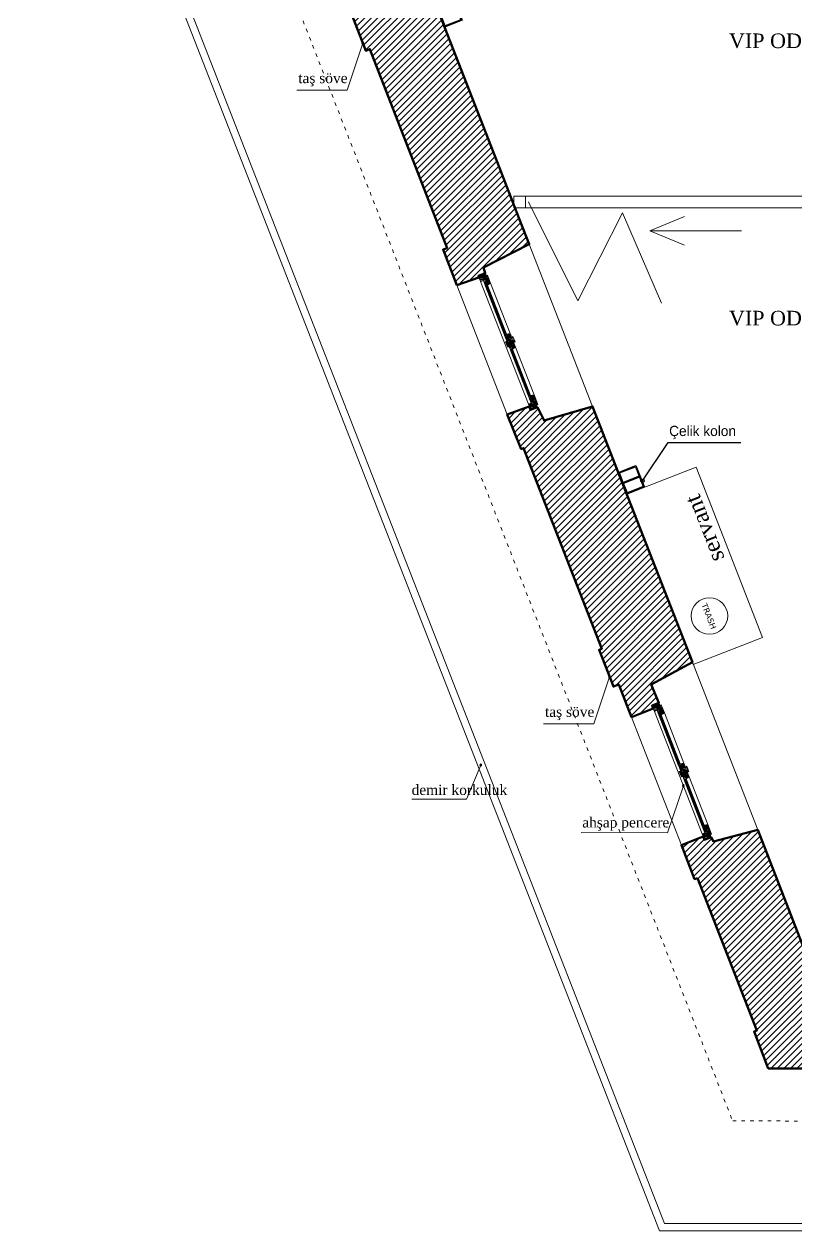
# Model space of a CAD drawing. Header units: millimetres. Extents: x 4980 to 19099, y 3891 to 5773.
# Drawn here: x 15353 to 15881, y 4131 to 4957 of the extents above; entities that cross this region are included whole.
import ezdxf

# ---------------------------------------------------------------- set-up
doc = ezdxf.new("R2010")
doc.units = ezdxf.units.MM
doc.linetypes.add('ACAD_ISO03W100', pattern=[30, 12, -18])
for name, color, linetype, lineweight in [('a 2', 132, 'Continuous', 20), ('a ahşap tarama', 46, 'Continuous', 0), ('a duvar', 84, 'Continuous', 50), ('a pencere 0', 252, 'Continuous', 0), ('a pencere cam', 121, 'Continuous', 0), ('a pencere doğrama', 41, 'Continuous', 20), ('G 000', 251, 'Continuous', 0), ('no3_ahşap gorunus on kalın', 34, 'Continuous', 20), ('no3_duvar tarama', 253, 'Continuous', 9), ('no3_yazı tefriş', 152, 'Continuous', 15), ('PLAN YAZI', 4, 'Continuous', 9)]:
    doc.layers.add(name, color=color, linetype=linetype, lineweight=lineweight)
doc.layers.add('a yazı', color=30, linetype='Continuous')
for name, color, linetype, lineweight, true_color in [('no3_ahsap gorunus on ince_Stift_Nr__34', 7, 'Continuous', 20, 0x7e3e00), ('no3_yazi duvar_Stift_Nr__152', 7, 'Continuous', 20, 0x0051a4), ('no3_yazi tefris_Stift_Nr__152', 7, 'Continuous', 20, 0x0051a4)]:
    doc.layers.add(name, color=color, linetype=linetype, lineweight=lineweight, true_color=true_color)
doc.styles.add('ERSTELLTER_STIL_2', font='verdana.ttf')
doc.styles.add('ERSTELLTER_STIL_4', font='georgia.ttf')
doc.styles.get("Standard").update_dxf_attribs({"font": 'stylu.ttf', "height": 10})
doc.styles.add('Ölçü50', font='georgia.ttf', dxfattribs={"width": 0.7})
pattern_1 = [(45, (80283.5875, 25655.133), (-2.24506403, 2.24506403), [])]
pattern_2 = [(291.274586, (16896.797, 23266.331), (6.473451, -2.8450716), [0.25, -4.75]), (21.274586, (16899.1533, 23265.102), (2.8450716, 6.473451), [0.5, -4.5]), (336.274586, (16898.3246, 23265.8526), (4.6592613, 1.8141897), [0.3535, -1.0605, 0.3535, -0.707, 2.475, -2.1215678]), (336.274586, (16896.4733, 23266.4732), (4.6592613, 1.8141897), [0.35355, -0.7071, 0.35355, -5.6568678]), (336.274586, (16897.574, 23265.024), (4.6592613, 1.8141897), [0.35355, -6.7175178]), (336.274586, (16897.5226, 23264.4673), (4.6592613, 1.8141897), [0.35355, -6.7175178]), (336.274586, (16897.7164, 23265.3476), (4.6592613, 1.8141897), [0.35355, -6.7175178]), (336.274586, (16897.8587, 23265.6712), (4.6592613, 1.8141897), [0.7071, -6.3639678]), (336.274586, (16901.8067, 23265.867), (4.6592613, 1.8141897), [0.7071, -6.3639678]), (336.274586, (16897.9102, 23266.228), (4.6592613, 1.8141897), [1.4142, -5.6568678]), (336.274586, (16898.0525, 23266.5515), (4.6592613, 1.8141897), [1.4142, -5.6568678]), (336.274586, (16900.6295, 23264.0673), (4.6592613, 1.8141897), [1.4142, -5.6568678]), (336.274586, (16898.4277, 23266.966), (4.6592613, 1.8141897), [1.06066, -6.0104078]), (336.274586, (16898.7637, 23268.17), (4.6592613, 1.8141897), [1.06066, -6.0104078]), (336.274586, (16898.4792, 23267.5226), (4.6592613, 1.8141897), [1.06066, -6.0104078]), (336.274586, (16901.0562, 23265.0383), (4.6592613, 1.8141897), [1.767767, -5.3033008]), (336.274586, (16901.1078, 23265.595), (4.6592613, 1.8141897), [1.767767, -5.3033008]), (336.274586, (16900.1244, 23264.6755), (4.6592613, 1.8141897), [2.4748737, -4.5961941]), (317.839637, (16897.4443, 23266.0464), (1.8141897, -4.65926128), [0.559017, -10.6213229]), (317.839637, (16899.205, 23265.6589), (1.8141897, -4.65926128), [0.559017, -10.6213229]), (317.839637, (16898.6483, 23265.7104), (1.8141897, -4.65926128), [0.559017, -10.6213229]), (317.839637, (16896.8876, 23266.098), (1.8141897, -4.65926128), [1.118034, -10.0623059]), (317.839637, (16899.3471, 23265.9825), (1.8141897, -4.65926128), [1.677051, -9.5032889]), (317.839637, (16899.3987, 23266.5392), (1.8141897, -4.65926128), [2.236068, -8.9442719]), (317.839637, (16899.4502, 23267.0958), (1.8141897, -4.65926128), [2.236068, -8.9442719]), (317.839637, (16900.5759, 23268.339), (1.8141897, -4.65926128), [2.236068, -8.9442719]), (317.839637, (16900.11, 23268.1575), (1.8141897, -4.65926128), [2.795085, -8.3852549]), (317.839637, (16899.7347, 23267.7431), (1.8141897, -4.65926128), [2.795085, -8.3852549]), (354.709535, (16898.506, 23265.3867), (4.65926129, 1.8141897), [0.559017, -10.6213229]), (354.709535, (16897.768, 23265.9042), (4.65926129, 1.8141897), [0.559017, -10.6213229]), (354.709535, (16896.797, 23266.331), (4.65926129, 1.8141897), [1.118034, -10.0623059]), (354.709535, (16898.04, 23265.2053), (4.65926129, 1.8141897), [1.118034, -10.0623059]), (354.709535, (16896.3825, 23266.7062), (4.65926129, 1.8141897), [1.677051, -9.5032889]), (354.709535, (16896.2011, 23267.172), (4.65926129, 1.8141897), [2.236068, -8.9442719]), (354.709535, (16898.0669, 23263.0695), (4.65926129, 1.8141897), [2.236068, -8.9442719]), (354.709535, (16897.8978, 23264.8816), (4.65926129, 1.8141897), [2.236068, -8.9442719]), (354.709535, (16897.7947, 23263.7684), (4.65926129, 1.8141897), [2.795085, -8.3852549]), (354.709535, (16897.8463, 23264.325), (4.65926129, 1.8141897), [2.795085, -8.3852549])]
pattern_3 = [(291.274586, (17997.3483, 20013.986), (6.473451, -2.8450716), [0.25, -4.75]), (21.274586, (17999.705, 20012.7573), (2.8450716, 6.473451), [0.5, -4.5]), (336.274586, (17998.876, 20013.5077), (4.6592613, 1.8141897), [0.3535, -1.0605, 0.3535, -0.707, 2.475, -2.1215678]), (336.274586, (17997.0247, 20014.1283), (4.6592613, 1.8141897), [0.35355, -0.7071, 0.35355, -5.6568678]), (336.274586, (17998.1256, 20012.679), (4.6592613, 1.8141897), [0.35355, -6.7175178]), (336.274586, (17998.074, 20012.1223), (4.6592613, 1.8141897), [0.35355, -6.7175178]), (336.274586, (17998.2678, 20013.0027), (4.6592613, 1.8141897), [0.35355, -6.7175178]), (336.274586, (17998.41, 20013.3263), (4.6592613, 1.8141897), [0.7071, -6.3639678]), (336.274586, (18002.358, 20013.522), (4.6592613, 1.8141897), [0.7071, -6.3639678]), (336.274586, (17998.4616, 20013.883), (4.6592613, 1.8141897), [1.4142, -5.6568678]), (336.274586, (17998.604, 20014.2066), (4.6592613, 1.8141897), [1.4142, -5.6568678]), (336.274586, (18001.181, 20011.7224), (4.6592613, 1.8141897), [1.4142, -5.6568678]), (336.274586, (17998.979, 20014.621), (4.6592613, 1.8141897), [1.06066, -6.0104078]), (336.274586, (17999.315, 20015.825), (4.6592613, 1.8141897), [1.06066, -6.0104078]), (336.274586, (17999.0306, 20015.1777), (4.6592613, 1.8141897), [1.06066, -6.0104078]), (336.274586, (18001.6076, 20012.6934), (4.6592613, 1.8141897), [1.767767, -5.3033008]), (336.274586, (18001.6592, 20013.25), (4.6592613, 1.8141897), [1.767767, -5.3033008]), (336.274586, (18000.6758, 20012.3306), (4.6592613, 1.8141897), [2.4748737, -4.596194]), (317.839637, (17997.9957, 20013.7015), (1.8141897, -4.6592613), [0.559017, -10.6213229]), (317.839637, (17999.7563, 20013.314), (1.8141897, -4.6592613), [0.559017, -10.6213229]), (317.839637, (17999.1997, 20013.3655), (1.8141897, -4.6592613), [0.559017, -10.6213229]), (317.839637, (17997.439, 20013.753), (1.8141897, -4.6592613), [1.118034, -10.0623059]), (317.839637, (17999.8986, 20013.6376), (1.8141897, -4.6592613), [1.677051, -9.5032889]), (317.839637, (17999.95, 20014.1943), (1.8141897, -4.6592613), [2.236068, -8.9442719]), (317.839637, (18000.0016, 20014.751), (1.8141897, -4.6592613), [2.236068, -8.9442719]), (317.839637, (18001.1273, 20015.994), (1.8141897, -4.6592613), [2.236068, -8.9442719]), (317.839637, (18000.6614, 20015.8126), (1.8141897, -4.6592613), [2.795085, -8.3852549]), (317.839637, (18000.2862, 20015.3982), (1.8141897, -4.6592613), [2.795085, -8.3852549]), (354.709535, (17999.0574, 20013.0418), (4.6592613, 1.8141897), [0.559017, -10.6213229]), (354.709535, (17998.3194, 20013.5593), (4.6592613, 1.8141897), [0.559017, -10.6213229]), (354.709535, (17997.3483, 20013.986), (4.6592613, 1.8141897), [1.118034, -10.0623059]), (354.709535, (17998.5915, 20012.8604), (4.6592613, 1.8141897), [1.118034, -10.0623059]), (354.709535, (17996.934, 20014.3613), (4.6592613, 1.8141897), [1.677051, -9.5032889]), (354.709535, (17996.7525, 20014.8272), (4.6592613, 1.8141897), [2.236068, -8.9442719]), (354.709535, (17998.6183, 20010.7246), (4.6592613, 1.8141897), [2.236068, -8.9442719]), (354.709535, (17998.4492, 20012.5367), (4.6592613, 1.8141897), [2.236068, -8.9442719]), (354.709535, (17998.3461, 20011.4235), (4.6592613, 1.8141897), [2.795085, -8.3852549]), (354.709535, (17998.3977, 20011.98), (4.6592613, 1.8141897), [2.795085, -8.3852549])]
pattern_4 = [(291.274586, (17015.7256, 22972.247), (6.473451, -2.8450716), [0.25, -4.75]), (21.274586, (17018.082, 22971.0183), (2.8450716, 6.473451), [0.5, -4.5]), (336.274586, (17017.2532, 22971.7687), (4.6592613, 1.8141897), [0.3535, -1.0605, 0.3535, -0.707, 2.475, -2.1215678]), (336.274586, (17015.402, 22972.3892), (4.6592613, 1.8141897), [0.35355, -0.7071, 0.35355, -5.6568678]), (336.274586, (17016.5028, 22970.94), (4.6592613, 1.8141897), [0.35355, -6.7175178]), (336.274586, (17016.4513, 22970.3833), (4.6592613, 1.8141897), [0.35355, -6.7175178]), (336.274586, (17016.645, 22971.2636), (4.6592613, 1.8141897), [0.35355, -6.7175178]), (336.274586, (17016.7873, 22971.5873), (4.6592613, 1.8141897), [0.7071, -6.3639678]), (336.274586, (17020.7353, 22971.783), (4.6592613, 1.8141897), [0.7071, -6.3639678]), (336.274586, (17016.839, 22972.144), (4.6592613, 1.8141897), [1.4142, -5.6568678]), (336.274586, (17016.981, 22972.4676), (4.6592613, 1.8141897), [1.4142, -5.6568678]), (336.274586, (17019.558, 22969.9833), (4.6592613, 1.8141897), [1.4142, -5.6568678]), (336.274586, (17017.3563, 22972.882), (4.6592613, 1.8141897), [1.06066, -6.0104078]), (336.274586, (17017.6924, 22974.086), (4.6592613, 1.8141897), [1.06066, -6.0104078]), (336.274586, (17017.408, 22973.4386), (4.6592613, 1.8141897), [1.06066, -6.0104078]), (336.274586, (17019.985, 22970.9543), (4.6592613, 1.8141897), [1.767767, -5.3033008]), (336.274586, (17020.0364, 22971.511), (4.6592613, 1.8141897), [1.767767, -5.3033008]), (336.274586, (17019.053, 22970.5915), (4.6592613, 1.8141897), [2.4748737, -4.5961941]), (317.839637, (17016.373, 22971.9625), (1.8141897, -4.65926128), [0.559017, -10.6213229]), (317.839637, (17018.1335, 22971.575), (1.8141897, -4.65926128), [0.559017, -10.6213229]), (317.839637, (17017.577, 22971.6264), (1.8141897, -4.65926128), [0.559017, -10.6213229]), (317.839637, (17015.8163, 22972.014), (1.8141897, -4.65926128), [1.118034, -10.0623059]), (317.839637, (17018.2758, 22971.8986), (1.8141897, -4.65926128), [1.677051, -9.5032889]), (317.839637, (17018.3273, 22972.4552), (1.8141897, -4.65926128), [2.236068, -8.9442719]), (317.839637, (17018.3789, 22973.0118), (1.8141897, -4.65926128), [2.236068, -8.9442719]), (317.839637, (17019.5045, 22974.255), (1.8141897, -4.65926128), [2.236068, -8.9442719]), (317.839637, (17019.0386, 22974.0736), (1.8141897, -4.65926128), [2.795085, -8.3852549]), (317.839637, (17018.6634, 22973.6592), (1.8141897, -4.65926128), [2.795085, -8.3852549]), (354.709535, (17017.4347, 22971.3028), (4.65926129, 1.8141897), [0.559017, -10.6213229]), (354.709535, (17016.6966, 22971.8202), (4.65926129, 1.8141897), [0.559017, -10.6213229]), (354.709535, (17015.7256, 22972.247), (4.65926129, 1.8141897), [1.118034, -10.0623059]), (354.709535, (17016.9687, 22971.1213), (4.65926129, 1.8141897), [1.118034, -10.0623059]), (354.709535, (17015.3112, 22972.6222), (4.65926129, 1.8141897), [1.677051, -9.5032889]), (354.709535, (17015.1298, 22973.0881), (4.65926129, 1.8141897), [2.236068, -8.9442719]), (354.709535, (17016.9955, 22968.9855), (4.65926129, 1.8141897), [2.236068, -8.9442719]), (354.709535, (17016.8265, 22970.7977), (4.65926129, 1.8141897), [2.236068, -8.9442719]), (354.709535, (17016.7234, 22969.6844), (4.65926129, 1.8141897), [2.795085, -8.3852549]), (354.709535, (17016.775, 22970.241), (4.65926129, 1.8141897), [2.795085, -8.3852549])]
pattern_5 = [(291.274586, (18116.277, 19719.902), (6.473451, -2.8450716), [0.25, -4.75]), (21.274586, (18118.6334, 19718.6734), (2.8450716, 6.473451), [0.5, -4.5]), (336.274586, (18117.8047, 19719.4238), (4.6592613, 1.8141897), [0.3535, -1.0605, 0.3535, -0.707, 2.475, -2.1215678]), (336.274586, (18115.9533, 19720.0443), (4.6592613, 1.8141897), [0.35355, -0.7071, 0.35355, -5.6568678]), (336.274586, (18117.0542, 19718.595), (4.6592613, 1.8141897), [0.35355, -6.7175178]), (336.274586, (18117.0027, 19718.0384), (4.6592613, 1.8141897), [0.35355, -6.7175178]), (336.274586, (18117.1965, 19718.9187), (4.6592613, 1.8141897), [0.35355, -6.7175178]), (336.274586, (18117.3387, 19719.2424), (4.6592613, 1.8141897), [0.7071, -6.3639678]), (336.274586, (18121.2867, 19719.4382), (4.6592613, 1.8141897), [0.7071, -6.3639678]), (336.274586, (18117.3903, 19719.799), (4.6592613, 1.8141897), [1.4142, -5.6568678]), (336.274586, (18117.5325, 19720.1227), (4.6592613, 1.8141897), [1.4142, -5.6568678]), (336.274586, (18120.1095, 19717.6384), (4.6592613, 1.8141897), [1.4142, -5.6568678]), (336.274586, (18117.9077, 19720.537), (4.6592613, 1.8141897), [1.06066, -6.0104078]), (336.274586, (18118.2438, 19721.741), (4.6592613, 1.8141897), [1.06066, -6.0104078]), (336.274586, (18117.9593, 19721.0937), (4.6592613, 1.8141897), [1.06066, -6.0104078]), (336.274586, (18120.5363, 19718.6094), (4.6592613, 1.8141897), [1.767767, -5.3033008]), (336.274586, (18120.588, 19719.166), (4.6592613, 1.8141897), [1.767767, -5.3033008]), (336.274586, (18119.6044, 19718.2466), (4.6592613, 1.8141897), [2.4748737, -4.596194]), (317.839637, (18116.9243, 19719.6176), (1.8141897, -4.6592613), [0.559017, -10.6213229]), (317.839637, (18118.685, 19719.23), (1.8141897, -4.6592613), [0.559017, -10.6213229]), (317.839637, (18118.1283, 19719.2815), (1.8141897, -4.6592613), [0.559017, -10.6213229]), (317.839637, (18116.3677, 19719.6691), (1.8141897, -4.6592613), [1.118034, -10.0623059]), (317.839637, (18118.8272, 19719.5537), (1.8141897, -4.6592613), [1.677051, -9.5032889]), (317.839637, (18118.8788, 19720.1103), (1.8141897, -4.6592613), [2.236068, -8.9442719]), (317.839637, (18118.9303, 19720.667), (1.8141897, -4.6592613), [2.236068, -8.9442719]), (317.839637, (18120.056, 19721.91), (1.8141897, -4.6592613), [2.236068, -8.9442719]), (317.839637, (18119.59, 19721.7287), (1.8141897, -4.6592613), [2.795085, -8.3852549]), (317.839637, (18119.2148, 19721.3143), (1.8141897, -4.6592613), [2.795085, -8.3852549]), (354.709535, (18117.986, 19718.9579), (4.6592613, 1.8141897), [0.559017, -10.6213229]), (354.709535, (18117.248, 19719.4753), (4.6592613, 1.8141897), [0.559017, -10.6213229]), (354.709535, (18116.277, 19719.902), (4.6592613, 1.8141897), [1.118034, -10.0623059]), (354.709535, (18117.5201, 19718.7764), (4.6592613, 1.8141897), [1.118034, -10.0623059]), (354.709535, (18115.8626, 19720.2773), (4.6592613, 1.8141897), [1.677051, -9.5032889]), (354.709535, (18115.6812, 19720.7432), (4.6592613, 1.8141897), [2.236068, -8.9442719]), (354.709535, (18117.547, 19716.6406), (4.6592613, 1.8141897), [2.236068, -8.9442719]), (354.709535, (18117.378, 19718.4528), (4.6592613, 1.8141897), [2.236068, -8.9442719]), (354.709535, (18117.2748, 19717.3395), (4.6592613, 1.8141897), [2.795085, -8.3852549]), (354.709535, (18117.3263, 19717.8961), (4.6592613, 1.8141897), [2.795085, -8.3852549])]

# ---------------------------------------------------------------- blocks, each defined once
blk = doc.blocks.new('4535353')
at = {"color": 5}
for p, q in [((9628.58, 2179.4), (9628.58, 2167.8)), ((9629.28, 2179.4), (9629.28, 2167.8))]:
    blk.add_line(p, q, dxfattribs=at)
blk.add_lwpolyline([(9620.93, 2180.1), (9636.93, 2180.1), (9636.93, 2167.1), (9620.93, 2167.1), (9620.93, 2180.1)], close=True, dxfattribs=at)
for points in [[(9628.58, 2167.8), (9621.63, 2167.8), (9621.63, 2179.4), (9628.58, 2179.4)], [(9629.28, 2179.4), (9636.23, 2179.4), (9636.23, 2167.8), (9629.28, 2167.8)]]:
    blk.add_lwpolyline(points, dxfattribs=at)

msp = doc.modelspace()

# ---------------------------------------------------------------- hatches: boundary and pattern name
at = {"layer": 'a ahşap tarama', "lineweight": 5}
h = msp.add_hatch(dxfattribs=at)
h.set_pattern_fill('WOODFACE', color=256, scale=5, angle=291.27459, style=0, pattern_type=2)
h.set_pattern_definition(pattern_2)
h.paths.add_polyline_path([(15668.5, 4786.15), (15669.68, 4783.12), (15666.89, 4782.04), (15667.25, 4781.11), (15665.38, 4780.38), (15664.66, 4782.24), (15663.84, 4784.34)])
h = msp.add_hatch(dxfattribs=at)
h.set_pattern_fill('WOODFACE', color=256, scale=5, angle=291.27459, style=0, pattern_type=2)
h.set_pattern_definition(pattern_3)
h.paths.add_polyline_path([(15668.7, 4777.38), (15670.1, 4777.92), (15672.24, 4779.29), (15670.07, 4784.88), (15669.14, 4784.52), (15669.68, 4783.12), (15666.89, 4782.04), (15667.25, 4781.11)])
h = msp.add_hatch(dxfattribs=at)
h.set_pattern_fill('WOODFACE', color=256, scale=5, angle=291.27459, style=0, pattern_type=2)
h.set_pattern_definition(pattern_3)
h.paths.add_polyline_path([(15681.76, 4743.83), (15683.16, 4744.37), (15685.67, 4744.81), (15686.58, 4742.48), (15687.51, 4742.85), (15688.96, 4739.12), (15688.03, 4738.76), (15687.48, 4740.16), (15684.15, 4738.86), (15683.76, 4738.7), (15681.84, 4743.64)])
h = msp.add_hatch(dxfattribs=at)
h.set_pattern_fill('WOODFACE', color=256, scale=5, angle=291.27459, style=0, pattern_type=2)
h.set_pattern_definition(pattern_3)
h.paths.add_polyline_path([(15689.3, 4735.5), (15687.15, 4734.12), (15685.75, 4733.58), (15684.84, 4735.91), (15683.91, 4735.55), (15682.46, 4739.27), (15683.39, 4739.64), (15683.76, 4738.7), (15687.09, 4740), (15687.48, 4740.16)])
h = msp.add_hatch(dxfattribs=at)
h.set_pattern_fill('WOODFACE', color=256, scale=5, angle=291.27459, style=0, pattern_type=2)
h.set_pattern_definition(pattern_3)
h.paths.add_polyline_path([(15698.1, 4701.9), (15699.49, 4702.44), (15702, 4702.88), (15704.54, 4696.36), (15703.61, 4696), (15703.07, 4697.4), (15700.28, 4696.31), (15699.92, 4697.24)])
h = msp.add_hatch(dxfattribs=at)
h.set_pattern_fill('WOODFACE', color=256, scale=5, angle=291.27459, style=0, pattern_type=2)
h.set_pattern_definition(pattern_2)
h.paths.add_polyline_path([(15704.25, 4694.37), (15703.07, 4697.4), (15700.28, 4696.31), (15699.92, 4697.24), (15698.05, 4696.51), (15698.77, 4694.65), (15699.59, 4692.55)])
h = msp.add_hatch(dxfattribs=at)
h.set_pattern_fill('WOODFACE', color=256, scale=5, angle=291.27459, style=0, pattern_type=2)
h.set_pattern_definition(pattern_4)
h.paths.add_polyline_path([(15787.43, 4492.07), (15788.61, 4489.04), (15785.82, 4487.95), (15786.18, 4487.02), (15784.31, 4486.29), (15783.59, 4488.16), (15782.77, 4490.25)])
h = msp.add_hatch(dxfattribs=at)
h.set_pattern_fill('WOODFACE', color=256, scale=5, angle=291.27459, style=0, pattern_type=2)
h.set_pattern_definition(pattern_5)
h.paths.add_polyline_path([(15787.63, 4483.29), (15789.02, 4483.84), (15791.17, 4485.21), (15789, 4490.8), (15788.06, 4490.44), (15788.61, 4489.04), (15785.82, 4487.95), (15786.18, 4487.02)])
h = msp.add_hatch(dxfattribs=at)
h.set_pattern_fill('WOODFACE', color=256, scale=5, angle=291.27459, style=0, pattern_type=2)
h.set_pattern_definition(pattern_5)
h.paths.add_polyline_path([(15800.69, 4449.75), (15802.09, 4450.29), (15804.6, 4450.73), (15805.5, 4448.4), (15806.44, 4448.76), (15807.89, 4445.04), (15806.96, 4444.67), (15806.41, 4446.07), (15803.07, 4444.77), (15802.68, 4444.62), (15800.76, 4449.55)])
h = msp.add_hatch(dxfattribs=at)
h.set_pattern_fill('WOODFACE', color=256, scale=5, angle=291.27459, style=0, pattern_type=2)
h.set_pattern_definition(pattern_5)
h.paths.add_polyline_path([(15808.23, 4441.41), (15806.08, 4440.04), (15804.68, 4439.49), (15803.77, 4441.82), (15802.84, 4441.46), (15801.39, 4445.19), (15802.32, 4445.55), (15802.68, 4444.62), (15806.02, 4445.92), (15806.41, 4446.07)])
h = msp.add_hatch(dxfattribs=at)
h.set_pattern_fill('WOODFACE', color=256, scale=5, angle=291.27459, style=0, pattern_type=2)
h.set_pattern_definition(pattern_4)
h.paths.add_polyline_path([(15823.18, 4400.28), (15822, 4403.31), (15819.21, 4402.23), (15818.85, 4403.16), (15816.98, 4402.43), (15817.7, 4400.57), (15818.52, 4398.47)])
h = msp.add_hatch(dxfattribs=at)
h.set_pattern_fill('WOODFACE', color=256, scale=5, angle=291.27459, style=0, pattern_type=2)
h.set_pattern_definition(pattern_5)
h.paths.add_polyline_path([(15817.03, 4407.82), (15818.41, 4408.36), (15820.93, 4408.8), (15823.47, 4402.27), (15822.54, 4401.92), (15822, 4403.31), (15819.21, 4402.23), (15818.85, 4403.16)])
at = {"layer": 'a pencere cam', "lineweight": 5}
for points in [[(15669.63, 4777.74), (15682.69, 4744.19), (15682.23, 4744.01), (15669.16, 4777.56)], [(15686.68, 4733.94), (15699.02, 4702.26), (15698.55, 4702.08), (15686.22, 4733.76)], [(15788.56, 4483.65), (15801.62, 4450.11), (15801.15, 4449.93), (15788.09, 4483.47)], [(15805.61, 4439.86), (15817.95, 4408.17), (15817.48, 4407.99), (15805.15, 4439.68)]]:
    msp.add_hatch(color=256, dxfattribs=at).paths.add_polyline_path(points)
at = {"layer": 'no3_duvar tarama'}
h = msp.add_hatch(dxfattribs=at)
h.set_pattern_fill('ANSI31', color=256, style=0)
h.set_pattern_definition(pattern_1)
h.paths.add_polyline_path([(15625.73, 4992.98), (15594.05, 4988.2), (15592.72, 4991.99), (15588.06, 4990.17), (15587.24, 4992.27), (15572.34, 4986.47), (15580.69, 4965.03), (15576.96, 4963.58), (15586.76, 4938.42), (15589.56, 4939.51), (15642.48, 4803.36), (15639.68, 4802.27), (15649.12, 4778.04), (15664.25, 4783.29), (15663.84, 4784.34), (15668.5, 4786.15), (15667.34, 4789.97), (15698.7, 4805.97), (15690.06, 4828.11), (15678.33, 4858.18)])
h = msp.add_hatch(dxfattribs=at)
h.set_pattern_fill('ANSI31', color=256, style=0)
h.set_pattern_definition(pattern_1)
h.paths.add_polyline_path([(15698.7, 4694.83), (15683.65, 4689.42), (15693.23, 4665.79), (15694.85, 4666.42), (15748.31, 4529.15), (15746.45, 4528.42), (15756.25, 4503.26), (15759.97, 4504.72), (15768.69, 4482.35), (15783.59, 4488.16), (15782.77, 4490.25), (15787.43, 4492.07), (15782.1, 4504.66), (15810.32, 4519.88), (15757.75, 4654.61), (15741.99, 4695.02), (15708.8, 4685.29), (15704.25, 4694.37), (15699.59, 4692.55)])
h = msp.add_hatch(dxfattribs=at)
h.set_pattern_fill('ANSI31', color=256, style=0)
h.set_pattern_definition(pattern_1)
h.paths.add_polyline_path([(15813.74, 4372.19), (15811.87, 4371.47), (15802.8, 4394.76), (15817.7, 4400.57), (15818.52, 4398.47), (15823.18, 4400.28), (15824.68, 4397.29), (15855.04, 4405.28), (15886.92, 4323.57), (15897.66, 4296.05), (15926.97, 4296.04), (16058.15, 4296.01), (16061.79, 4263.06), (16065.06, 4263.05), (16065.06, 4258.05), (16067.31, 4258.05), (16067.32, 4242.06), (16042.32, 4242.06), (16042.32, 4243.96), (15888.32, 4243.95), (15888.32, 4241.95), (15862.32, 4241.94), (15852.52, 4267.1), (15854.38, 4267.83)])
at = {"layer": 'PLAN YAZI'}
h = msp.add_hatch(color=256, dxfattribs=at)
h.dxf.hatch_style = 1
edge = h.paths.add_edge_path()
edge.add_ellipse((15584.73, 4943.64), major_axis=(-0.021, 0.888), ratio=0.6911, start_angle=0, end_angle=360)
h = msp.add_hatch(color=256, dxfattribs=at)
h.dxf.hatch_style = 1
edge = h.paths.add_edge_path()
edge.add_ellipse((15753.65, 4509.94), major_axis=(-0.021, 0.888), ratio=0.6911, start_angle=0, end_angle=360)
h = msp.add_hatch(color=256, dxfattribs=at)
h.dxf.hatch_style = 1
edge = h.paths.add_edge_path()
edge.add_ellipse((15665.47, 4449.58), major_axis=(0.021, -0.888), ratio=0.6911, start_angle=0, end_angle=360)
h = msp.add_hatch(color=256, dxfattribs=at)
h.dxf.hatch_style = 1
edge = h.paths.add_edge_path()
edge.add_ellipse((15804.16, 4435.32), major_axis=(-0.021, 0.888), ratio=0.6911, start_angle=0, end_angle=360)

# ---------------------------------------------------------------- linework, layer by layer
at = {"layer": 'a 2'}
for p, q in [((15741.99, 4695.02), (15698.7, 4805.97)), ((15855.04, 4405.28), (15810.32, 4519.88))]:
    msp.add_line(p, q, dxfattribs=at)
at = {"layer": 'a 2', "linetype": 'ACAD_ISO03W100', "ltscale": 0.2}
msp.add_lwpolyline([(16442.52, 5214.64), (15599.16, 5419.87), (15436.88, 5232.74), (15837.92, 4205.95), (18662.33, 4205.29), (18651.95, 4664.63)], dxfattribs=at)
at = {"layer": 'a 2'}
for points in [[(15683.65, 4689.41), (15649.12, 4778.04)], [(15802.8, 4394.76), (15768.69, 4482.35)]]:
    msp.add_lwpolyline(points, dxfattribs=at)
at = {"layer": 'a duvar'}
msp.add_line((15741.99, 4695.02), (15757.75, 4654.61), dxfattribs=at)
for points in [[(15625.73, 4992.98), (15594.05, 4988.2), (15592.72, 4991.99), (15588.06, 4990.17), (15587.24, 4992.27), (15572.34, 4986.47), (15580.69, 4965.03), (15576.96, 4963.58), (15586.76, 4938.42), (15589.56, 4939.51), (15642.48, 4803.36), (15639.68, 4802.27), (15649.12, 4778.04), (15664.25, 4783.29), (15663.84, 4784.34), (15668.5, 4786.15), (15667.34, 4789.97), (15698.7, 4805.97), (15690.06, 4828.11), (15678.33, 4858.18), (15625.73, 4992.98)], [(15698.7, 4694.83), (15683.65, 4689.42), (15693.23, 4665.79), (15694.85, 4666.42), (15748.31, 4529.15), (15746.45, 4528.42), (15756.25, 4503.26), (15759.97, 4504.72), (15768.69, 4482.35), (15783.59, 4488.16), (15782.77, 4490.25), (15787.43, 4492.07), (15782.1, 4504.66), (15810.32, 4519.88), (15757.75, 4654.61), (15741.99, 4695.02), (15708.8, 4685.29), (15704.25, 4694.37), (15699.59, 4692.55), (15698.7, 4694.83)], [(15813.74, 4372.19), (15811.87, 4371.47), (15802.8, 4394.76), (15817.7, 4400.57), (15818.52, 4398.47), (15823.18, 4400.28), (15824.68, 4397.29), (15855.04, 4405.28), (15886.92, 4323.57)], [(15888.32, 4241.95), (15862.32, 4241.94), (15852.52, 4267.1), (15854.38, 4267.83), (15813.74, 4372.19)]]:
    msp.add_lwpolyline(points, dxfattribs=at)
at = {"layer": 'a pencere 0'}
for points in [[(15665.38, 4780.38), (15698.05, 4696.51)], [(15668.7, 4777.38), (15681.76, 4743.83)], [(15683.16, 4744.37), (15670.1, 4777.92)], [(15672.24, 4779.29), (15685.67, 4744.81)], [(15698.09, 4701.9), (15685.75, 4733.58)], [(15687.15, 4734.12), (15699.49, 4702.44)], [(15702, 4702.88), (15689.3, 4735.5)], [(15784.31, 4486.29), (15816.98, 4402.43)], [(15791.17, 4485.21), (15804.6, 4450.73)], [(15787.63, 4483.29), (15800.69, 4449.75)], [(15802.09, 4450.29), (15789.02, 4483.84)], [(15817.02, 4407.81), (15804.68, 4439.49)], [(15806.08, 4440.04), (15818.41, 4408.36)], [(15820.93, 4408.8), (15808.23, 4441.41)]]:
    msp.add_lwpolyline(points, dxfattribs=at)
at = {"layer": 'a pencere cam', "lineweight": 5}
for p, q in [((15669.68, 4783.12), (15666.89, 4782.04)), ((15669.16, 4777.56), (15682.23, 4744.01)), ((15698.55, 4702.08), (15686.22, 4733.76)), ((15788.61, 4489.04), (15785.82, 4487.95)), ((15788.09, 4483.47), (15801.15, 4449.93)), ((15817.48, 4407.99), (15805.15, 4439.68))]:
    msp.add_line(p, q, dxfattribs=at)
for points in [[(15669.63, 4777.74), (15682.69, 4744.19), (15682.23, 4744.01), (15669.16, 4777.56)], [(15686.68, 4733.94), (15699.02, 4702.26), (15698.55, 4702.08), (15686.22, 4733.76)], [(15788.56, 4483.65), (15801.62, 4450.11), (15801.15, 4449.93), (15788.09, 4483.47)], [(15805.61, 4439.86), (15817.95, 4408.17), (15817.48, 4407.99), (15805.15, 4439.68)]]:
    msp.add_lwpolyline(points, close=True, dxfattribs=at)
for points in [[(15682.69, 4744.19), (15669.63, 4777.74)], [(15686.68, 4733.94), (15699.02, 4702.26)], [(15801.62, 4450.11), (15788.56, 4483.65)], [(15805.61, 4439.86), (15817.95, 4408.17)]]:
    msp.add_lwpolyline(points, dxfattribs=at)
at = {"layer": 'a pencere doğrama'}
for points in [[(15668.5, 4786.15), (15669.68, 4783.12), (15666.89, 4782.04), (15667.25, 4781.11), (15665.38, 4780.38), (15664.66, 4782.24), (15663.84, 4784.34), (15668.5, 4786.15)], [(15668.7, 4777.38), (15670.1, 4777.92), (15672.24, 4779.29), (15670.07, 4784.88), (15669.14, 4784.52), (15669.68, 4783.12), (15666.89, 4782.04), (15667.25, 4781.11), (15668.7, 4777.38)], [(15681.76, 4743.83), (15683.16, 4744.37), (15685.67, 4744.81), (15686.58, 4742.48), (15687.51, 4742.85), (15688.96, 4739.12), (15688.03, 4738.76), (15687.48, 4740.16), (15684.15, 4738.86), (15683.76, 4738.7), (15681.84, 4743.64), (15681.76, 4743.83)], [(15689.3, 4735.5), (15687.15, 4734.12), (15685.75, 4733.58), (15684.84, 4735.91), (15683.91, 4735.55), (15682.46, 4739.27), (15683.39, 4739.64), (15683.76, 4738.7), (15687.09, 4740), (15687.48, 4740.16), (15689.3, 4735.5), (15689.3, 4735.5)], [(15698.1, 4701.9), (15699.49, 4702.44), (15702, 4702.88), (15704.54, 4696.36), (15703.61, 4696), (15703.07, 4697.4), (15700.28, 4696.31), (15699.92, 4697.24), (15698.1, 4701.9)], [(15704.25, 4694.37), (15703.07, 4697.4), (15700.28, 4696.31), (15699.92, 4697.24), (15698.05, 4696.51), (15698.77, 4694.65), (15699.59, 4692.55), (15704.25, 4694.37)], [(15787.43, 4492.07), (15788.61, 4489.04), (15785.82, 4487.95), (15786.18, 4487.02), (15784.31, 4486.29), (15783.59, 4488.16), (15782.77, 4490.25), (15787.43, 4492.07)], [(15787.63, 4483.29), (15789.02, 4483.84), (15791.17, 4485.21), (15789, 4490.8), (15788.06, 4490.44), (15788.61, 4489.04), (15785.82, 4487.95), (15786.18, 4487.02), (15787.63, 4483.29)], [(15800.69, 4449.75), (15802.09, 4450.29), (15804.6, 4450.73), (15805.5, 4448.4), (15806.44, 4448.76), (15807.89, 4445.04), (15806.96, 4444.67), (15806.41, 4446.07), (15803.07, 4444.77), (15802.68, 4444.62), (15800.76, 4449.55), (15800.69, 4449.75)], [(15808.23, 4441.41), (15806.08, 4440.04), (15804.68, 4439.49), (15803.77, 4441.82), (15802.84, 4441.46), (15801.39, 4445.19), (15802.32, 4445.55), (15802.68, 4444.62), (15806.02, 4445.92), (15806.41, 4446.07), (15808.23, 4441.41), (15808.23, 4441.41)], [(15823.18, 4400.28), (15822, 4403.31), (15819.21, 4402.23), (15818.85, 4403.16), (15816.98, 4402.43), (15817.7, 4400.57), (15818.52, 4398.47), (15823.18, 4400.28)], [(15817.03, 4407.82), (15818.41, 4408.36), (15820.93, 4408.8), (15823.47, 4402.27), (15822.54, 4401.92), (15822, 4403.31), (15819.21, 4402.23), (15818.85, 4403.16), (15817.03, 4407.82)]]:
    msp.add_lwpolyline(points, dxfattribs=at)
at = {"layer": 'a yazı'}
msp.add_lwpolyline([(15776.23, 4644.11), (15793.74, 4670.36), (15843.48, 4670.36)], dxfattribs=at)
msp.add_circle((15776.23, 4644.11), 1.19, dxfattribs=at)
at = {"layer": 'G 000'}
for p, q in [((15787.8, 4130.75), (15352.92, 5244.5)), ((15791.22, 4135.75), (15358.68, 5243.51)), ((15787.8, 4130.75), (18625.32, 4130.75)), ((15791.22, 4135.75), (18620.81, 4135.75))]:
    msp.add_line(p, q, dxfattribs=at)
at = {"layer": 'no3_ahsap gorunus on ince_Stift_Nr__34', "linetype": 'Continuous', "flags": 128}
msp.add_lwpolyline([(15812.83, 4653.47), (15858.33, 4536.87), (15810.91, 4518.37), (15765.42, 4634.97)], close=True, dxfattribs=at)
at = {"layer": 'no3_ahsap gorunus on ince_Stift_Nr__34', "linetype": 'Continuous'}
msp.add_circle((15822.02, 4551.58), 12.5, dxfattribs=at)
msp.add_circle((15822.02, 4551.58), 12.5, dxfattribs=at)
at = {"layer": 'no3_ahşap gorunus on kalın'}
msp.add_lwpolyline([(15688.08, 4830.98), (15696.08, 4830.98), (15696.08, 4838.98), (15688.08, 4838.98)], close=True, dxfattribs=at)
for points in [[(16171.91, 4838.98), (15696.08, 4838.98)], [(16171.91, 4830.98), (15696.08, 4830.98)]]:
    msp.add_lwpolyline(points, dxfattribs=at)
at = {"layer": 'no3_duvar tarama'}
msp.add_lwpolyline([(15698.12, 4834.97), (15732.04, 4767.29), (15762.4, 4827.48), (15789.27, 4765.68)], dxfattribs=at)
at = {"layer": 'no3_yazı tefriş'}
for points in [[(15843.88, 4815.14), (15781.27, 4815.14), (15804.91, 4825.04)], [(15843.88, 4815.14), (15781.27, 4815.14), (15804.91, 4805.24)]]:
    msp.add_lwpolyline(points, dxfattribs=at)
at = {"layer": 'PLAN YAZI'}
for p, q in [((15584.73, 4943.64), (15573.99, 4911.46)), ((15539.59, 4911.46), (15573.99, 4911.46)), ((15753.65, 4509.94), (15742.91, 4477.77)), ((15708.5, 4477.76), (15742.91, 4477.77)), ((15665.47, 4449.58), (15655.68, 4426.21)), ((15618.38, 4426.21), (15655.68, 4426.21)), ((15734.21, 4403.35), (15793.42, 4403.15))]:
    msp.add_line(p, q, dxfattribs=at)
msp.add_lwpolyline([(15793.42, 4403.15), (15804.16, 4435.32)], dxfattribs=at)
for centre, major_axis in [((15584.73, 4943.64), (0, 0.888)), ((15753.65, 4509.94), (0, 0.888)), ((15665.47, 4449.58), (0, -0.888)), ((15804.16, 4435.32), (0, 0.888))]:
    msp.add_ellipse(centre, major_axis=major_axis, ratio=0.6911, start_param=4.712389, end_param=10.995574, dxfattribs=at)

# ---------------------------------------------------------------- block references
at = {"rotation": 291.3146973601329}
for p in [(10118.95, 13144.53), (10243.63, 12824.99)]:
    msp.add_blockref('4535353', p, dxfattribs=at)

# ---------------------------------------------------------------- texts
at = {"layer": 'a yazı', "insert": (15794.42, 4681.71), "char_height": 13, "width": 111.9385, "attachment_point": 1}
msp.add_mtext('{\\H0.53846x;Çelik kolon}', dxfattribs=at)
at = {"layer": 'no3_yazi duvar_Stift_Nr__152', "linetype": 'Continuous', "insert": (15820.18, 4560.82), "char_height": 4, "attachment_point": 1, "rotation": 291.3147, "style": 'ERSTELLTER_STIL_2'}
msp.add_mtext('\\A1;{\\fVerdana|b0|i0|c0|p38;TRASH}', dxfattribs=at)
msp.add_mtext('\\A1;{\\fVerdana|b0|i0|c0|p38;TRASH}', dxfattribs=at)
at = {"layer": 'no3_yazi tefris_Stift_Nr__152', "linetype": 'Continuous', "char_height": 10, "width": 120.9246, "attachment_point": 3, "line_spacing_factor": 1.759884, "style": 'ERSTELLTER_STIL_4'}
for s, insert in [('\\A1;VIP ODA 23.7 M²', (15948.16, 4950.22)), ('\\A1;VIP ODA 20.7 M²', (15948.16, 4760.41))]:
    msp.add_mtext(s, dxfattribs=dict(at, insert=insert))
at = {"layer": 'no3_yazı tefriş', "lineweight": 9, "insert": (15832.71, 4591.23), "char_height": 11, "width": 732.473, "attachment_point": 7, "rotation": 111.53742, "style": 'Ölçü50'}
msp.add_mtext('\\pt121;{\\W1;servant\\P}', dxfattribs=at)
at = {"layer": 'PLAN YAZI', "char_height": 7, "width": 63.3955, "attachment_point": 1}
for s, insert in [('{\\fTimes New Roman|b0|i0|c162|p18;taş söve }', (15540.54, 4923.24)), ('{\\fTimes New Roman|b0|i0|c162|p18;taş söve }', (15709.46, 4489.54)), ('{\\fTimes New Roman|b0|i0|c162|p18;demir korkuluk}', (15618.13, 4436.09)), ('{\\fTimes New Roman|b0|i0|c162|p18;ahşap pencere }', (15734.96, 4413.84))]:
    msp.add_mtext(s, dxfattribs=dict(at, insert=insert))

doc.saveas('drawing.dxf')
